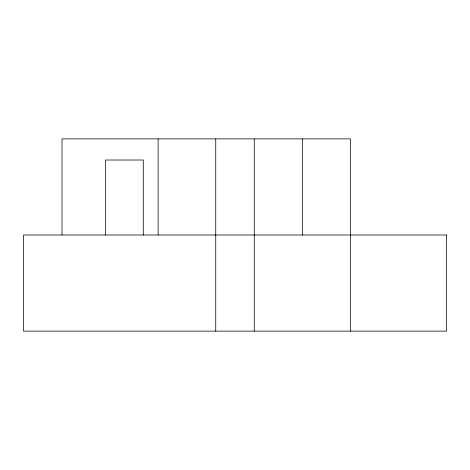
<?xml version="1.0" encoding="UTF-8"?>
<svg xmlns="http://www.w3.org/2000/svg" width="470" height="470" viewBox="0 0 470 470"><rect width="100%" height="100%" fill="white"/><g stroke="black" fill="none" stroke-linecap="round" stroke-linejoin="round"><path stroke-width="0.7" d="M350.379 331.121L350.379 138.879L62.011 138.879L62.011 235M302.316 138.879L302.316 235M254.258 138.879L254.258 331.121M215.742 138.879L215.742 331.121M158.132 138.879L158.132 235M143.285 235L143.285 160.017L105.48 160.017L105.48 235M446.5 235L23.5 235L23.5 331.121L446.5 331.121L446.5 235"/></g></svg>
